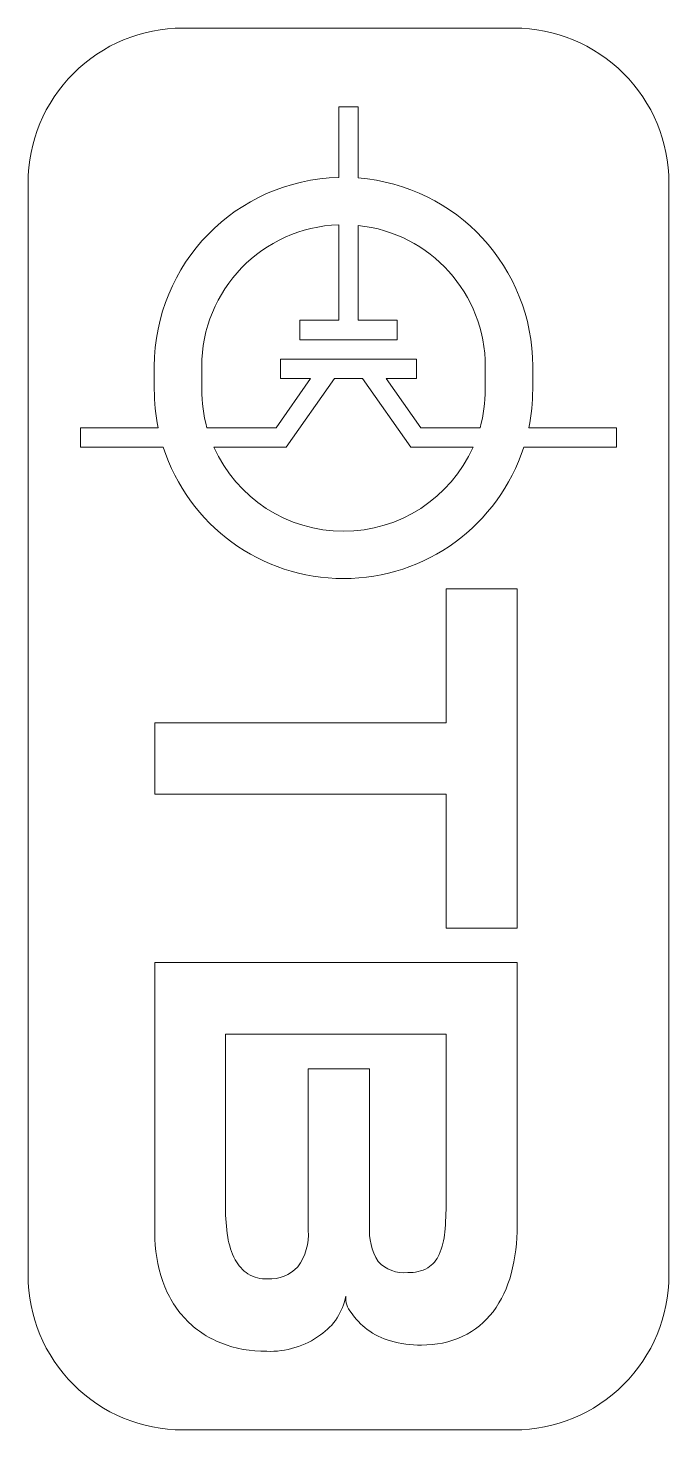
# Model space of a CAD drawing. Extents: x -14.8 to -2.3, y 85.7 to 112.9.
import ezdxf

# ---------------------------------------------------------------- set-up
doc = ezdxf.new("R2010")
doc.units = 0
doc.header["$MEASUREMENT"] = 0
doc.layers.add('SEGIG', color=1, linetype='Continuous', lineweight=0, true_color=0xff0000)

# ---------------------------------------------------------------- blocks, each defined once
blk = doc.blocks.new('bloc 1')
at = {"layer": 'SEGIG', "flags": 128}
for points in [[(3.208, -13.705, 0.414214), (6.208, -10.705), (6.208, 10.463, 0.414214), (3.208, 13.463), (-3.208, 13.463, 0.414214), (-6.208, 10.463), (-6.208, -10.705, 0.414214), (-3.208, -13.705)], [(-3.75, -4.646), (3.268, -4.646), (3.268, -9.744, -0.067474), (3.151, -10.68, -0.095625), (2.8, -11.414, -0.121177), (2.215, -11.89, -0.113167), (1.415, -12.059, -0.074502), (0.811, -11.979, -0.087806), (0.364, -11.757, -0.082885), (0.051, -11.429, -0.191886), (-0.052, -11.11, -0.197685), (-0.541, -11.863, -0.167761), (-1.585, -12.181, -0.097666), (-2.474, -12.019, -0.107465), (-3.16, -11.554, -0.105939), (-3.598, -10.828, -0.086091), (-3.75, -9.885)], [(-0.778, -6.705), (0.41, -6.705), (0.41, -9.754, 0.159602), (0.575, -10.44, 0.236876), (1.151, -10.655, 0.140397), (1.535, -10.565, 0.147459), (1.757, -10.303, 0.081612), (1.865, -9.871, 0.025989), (1.892, -9.293), (1.892, -6.032), (-2.383, -6.032), (-2.383, -9.396, 0.042584), (-2.338, -9.967, 0.082328), (-2.195, -10.406, 0.127483), (-1.947, -10.681, 0.143993), (-1.566, -10.777, 0.225084), (-0.984, -10.542, 0.181561), (-0.778, -9.838)]]:
    blk.add_lwpolyline(points, format="xyb", close=True, dxfattribs=at)
at = {"layer": 'SEGIG'}
for points in [[(3.394, 5.342), (5.192, 5.342), (5.192, 5.718), (3.493, 5.718, 0.050972), (3.569, 6.46), (3.569, 6.904, 0.391603), (0.188, 10.558), (0.188, 11.939), (-0.188, 11.939), (-0.188, 10.568, 0.406939), (-3.762, 6.904), (-3.762, 6.46, 0.050972), (-3.687, 5.718), (-5.192, 5.718), (-5.192, 5.342), (-3.588, 5.342, 0.729823)], [(-2.742, 5.718, -0.068432), (-2.844, 6.46), (-2.844, 6.904, -0.404516), (-0.188, 9.65), (-0.188, 7.801), (-0.94, 7.801), (-0.94, 7.424), (0.94, 7.424), (0.94, 7.801), (0.188, 7.801), (0.188, 9.637, -0.384101), (2.651, 6.904), (2.651, 6.46, -0.068432), (2.549, 5.718), (1.401, 5.718), (0.733, 6.672), (1.317, 6.672), (1.317, 7.048), (-1.317, 7.048), (-1.317, 6.672), (-0.733, 6.672), (-1.401, 5.718)], [(-2.607, 5.342), (-1.205, 5.342), (-0.273, 6.672), (0.273, 6.672), (1.205, 5.342), (2.413, 5.342, -0.649328)]]:
    blk.add_lwpolyline(points, format="xyb", close=True, dxfattribs=at)
at = {"layer": 'SEGIG', "flags": 128}
blk.add_lwpolyline([(-3.75, 0), (1.892, 0), (1.892, 2.595), (3.268, 2.595), (3.268, -3.981), (1.892, -3.981), (1.892, -1.386), (-3.75, -1.386)], close=True, dxfattribs=at)

msp = doc.modelspace()

# ---------------------------------------------------------------- block references
at = {"layer": 'SEGIG'}
msp.add_blockref('bloc 1', (-8.543, 99.403), dxfattribs=at)

doc.saveas('drawing.dxf')
